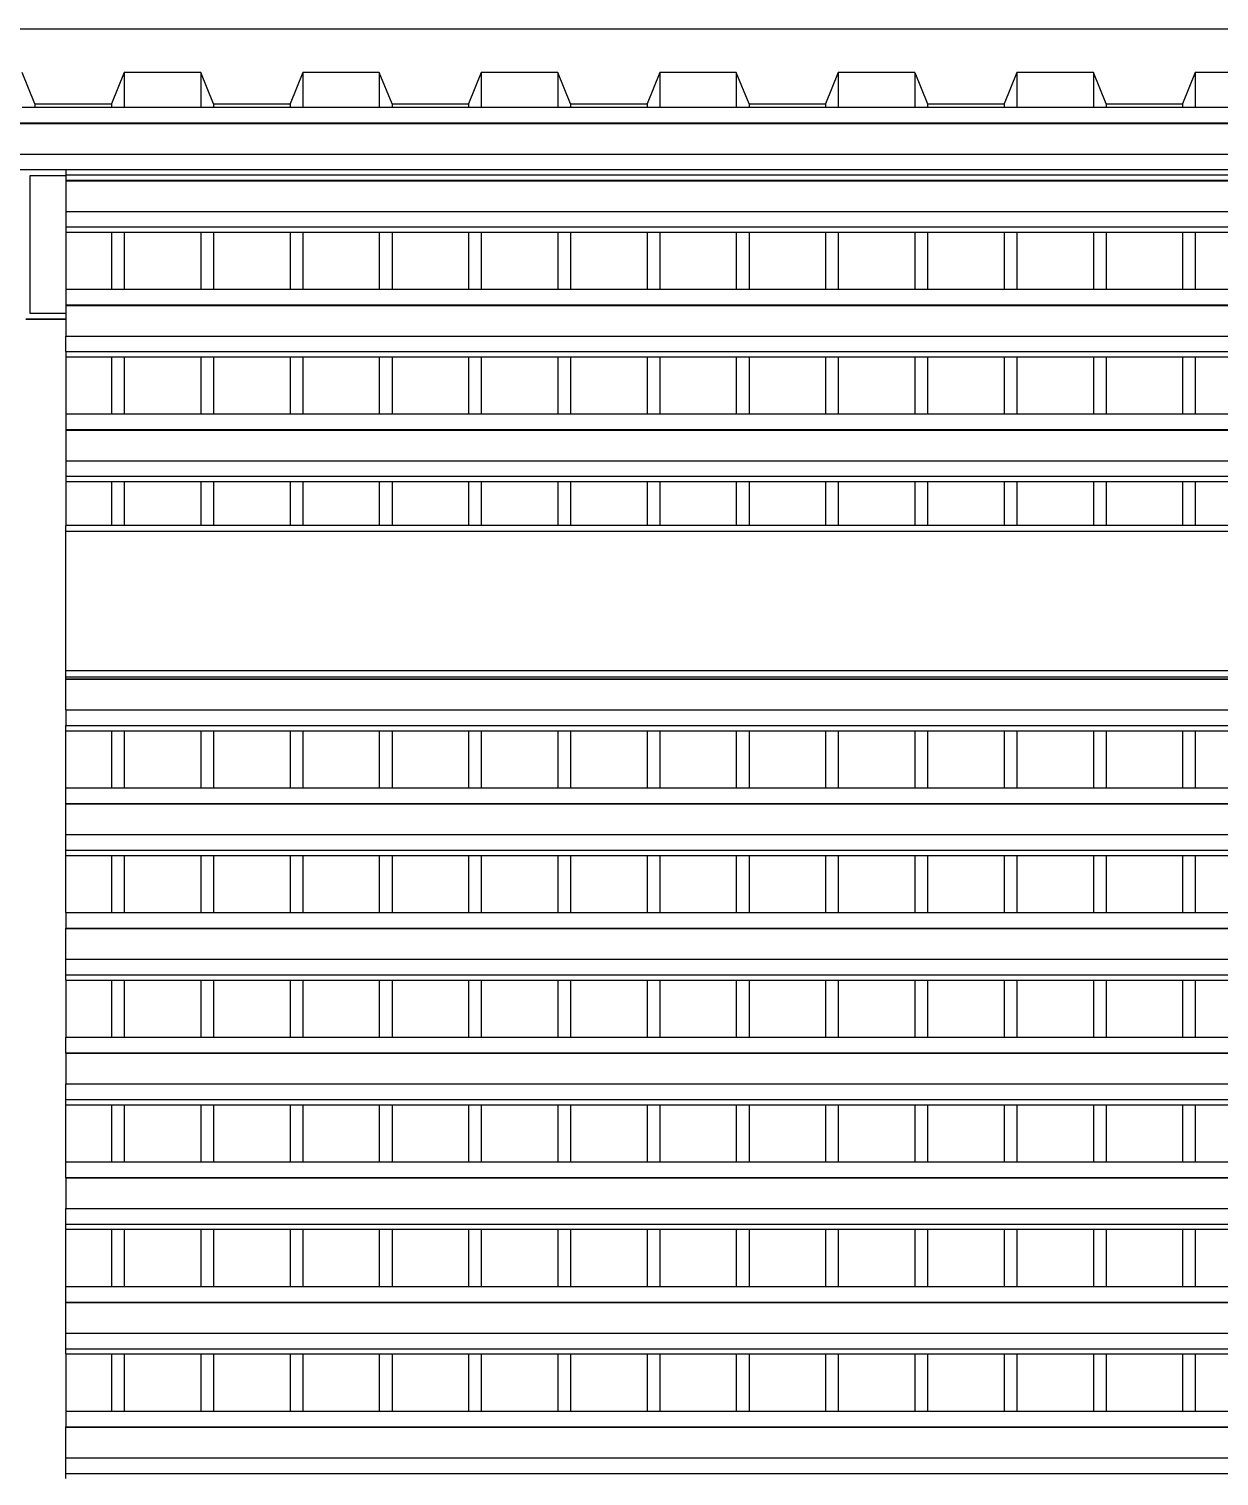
# Model space of a CAD drawing. Extents: x -101 to 101, y -14 to 18.
# Drawn here: x -47.651 to -45.768, y 10.178 to 12.469 of the extents above; entities that cross this region are included whole.
import ezdxf

# ---------------------------------------------------------------- set-up
doc = ezdxf.new("R2010")
doc.units = 0
doc.layers.get('0').update_dxf_attribs({"linetype": 'CONTINUOUS'})

msp = doc.modelspace()

# ---------------------------------------------------------------- linework, layer by layer
for p, q in [((-48.7708, 12.4686), (-45.6643, 12.4686)), ((-47.6412, 12.3502), (-47.6613, 12.3995)), ((-47.5, 12.3995), (-47.5201, 12.3502)), ((-47.5, 12.3995), (-47.5, 12.3446)), ((-47.3789, 12.3995), (-47.5, 12.3995)), ((-47.3789, 12.3995), (-47.3789, 12.3446)), ((-47.3587, 12.3502), (-47.3789, 12.3995)), ((-47.2175, 12.3995), (-47.2377, 12.3502)), ((-47.2175, 12.3995), (-47.2175, 12.3446)), ((-47.0965, 12.3995), (-47.2175, 12.3995)), ((-47.0965, 12.3995), (-47.0965, 12.3446)), ((-47.0763, 12.3502), (-47.0965, 12.3995)), ((-46.9351, 12.3995), (-46.9553, 12.3502)), ((-46.9351, 12.3995), (-46.9351, 12.3446)), ((-46.8141, 12.3995), (-46.9351, 12.3995)), ((-46.8141, 12.3995), (-46.8141, 12.3446)), ((-46.7939, 12.3502), (-46.8141, 12.3995)), ((-46.6527, 12.3995), (-46.6729, 12.3502)), ((-46.6527, 12.3995), (-46.6527, 12.3446)), ((-46.5317, 12.3995), (-46.6527, 12.3995)), ((-46.5317, 12.3995), (-46.5317, 12.3446)), ((-46.5115, 12.3502), (-46.5317, 12.3995)), ((-46.3703, 12.3995), (-46.3905, 12.3502)), ((-46.3703, 12.3995), (-46.3703, 12.3446)), ((-46.2493, 12.3995), (-46.3703, 12.3995)), ((-46.2493, 12.3995), (-46.2493, 12.3446)), ((-46.2493, 12.3995), (-46.2291, 12.3502)), ((-46.0879, 12.3995), (-46.1081, 12.3502)), ((-45.9668, 12.3995), (-46.0879, 12.3995)), ((-46.0879, 12.3995), (-46.0879, 12.3446)), ((-45.9467, 12.3502), (-45.9668, 12.3995)), ((-45.9668, 12.3995), (-45.9668, 12.3446)), ((-45.8055, 12.3995), (-45.8256, 12.3502)), ((-45.6844, 12.3995), (-45.8055, 12.3995)), ((-45.8055, 12.3995), (-45.8055, 12.3446)), ((-47.6613, 12.3446), (-47.6412, 12.3446)), ((-47.6412, 12.3502), (-47.6412, 12.3446)), ((-47.6412, 12.3502), (-47.5201, 12.3502)), ((-47.6412, 12.3446), (-47.5201, 12.3446)), ((-47.5201, 12.3502), (-47.5201, 12.3446)), ((-47.5201, 12.3446), (-47.5, 12.3446)), ((-47.5, 12.3446), (-47.3789, 12.3446)), ((-47.3789, 12.3446), (-47.3587, 12.3446)), ((-47.3587, 12.3502), (-47.3587, 12.3446)), ((-47.3587, 12.3502), (-47.2377, 12.3502)), ((-47.3587, 12.3446), (-47.2377, 12.3446)), ((-47.2377, 12.3502), (-47.2377, 12.3446)), ((-47.2377, 12.3446), (-47.2175, 12.3446)), ((-47.2175, 12.3446), (-47.0965, 12.3446)), ((-47.0965, 12.3446), (-47.0763, 12.3446)), ((-47.0763, 12.3502), (-47.0763, 12.3446)), ((-47.0763, 12.3502), (-46.9553, 12.3502)), ((-47.0763, 12.3446), (-46.9553, 12.3446)), ((-46.9553, 12.3502), (-46.9553, 12.3446)), ((-46.9553, 12.3446), (-46.9351, 12.3446)), ((-46.9351, 12.3446), (-46.8141, 12.3446)), ((-46.8141, 12.3446), (-46.7939, 12.3446)), ((-46.7939, 12.3502), (-46.7939, 12.3446)), ((-46.7939, 12.3502), (-46.6729, 12.3502)), ((-46.7939, 12.3446), (-46.6729, 12.3446)), ((-46.6729, 12.3502), (-46.6729, 12.3446)), ((-46.6729, 12.3446), (-46.6527, 12.3446)), ((-46.6527, 12.3446), (-46.5317, 12.3446)), ((-46.5317, 12.3446), (-46.5115, 12.3446)), ((-46.5115, 12.3502), (-46.5115, 12.3446)), ((-46.5115, 12.3502), (-46.3905, 12.3502)), ((-46.5115, 12.3446), (-46.3905, 12.3446)), ((-46.3905, 12.3502), (-46.3905, 12.3446)), ((-46.3905, 12.3446), (-46.3703, 12.3446)), ((-46.3703, 12.3446), (-46.2493, 12.3446)), ((-46.2493, 12.3446), (-46.2291, 12.3446)), ((-46.2291, 12.3502), (-46.2291, 12.3446)), ((-46.2291, 12.3502), (-46.1081, 12.3502)), ((-46.2291, 12.3446), (-46.1081, 12.3446)), ((-46.1081, 12.3502), (-46.1081, 12.3446)), ((-46.1081, 12.3446), (-46.0879, 12.3446)), ((-46.0879, 12.3446), (-45.9668, 12.3446)), ((-45.9668, 12.3446), (-45.9467, 12.3446)), ((-45.9467, 12.3502), (-45.8256, 12.3502)), ((-45.9467, 12.3502), (-45.9467, 12.3446)), ((-45.9467, 12.3446), (-45.8256, 12.3446)), ((-45.8256, 12.3502), (-45.8256, 12.3446)), ((-45.8256, 12.3446), (-45.8055, 12.3446)), ((-45.8055, 12.3446), (-45.6844, 12.3446)), ((-51.3423, 12.3199), (-33.3446, 12.3199)), ((-51.3423, 12.3191), (-33.3446, 12.3191)), ((-51.3423, 12.2706), (-33.3446, 12.2706)), ((-47.7123, 12.2459), (-47.5923, 12.2459)), ((-47.5923, 12.2363), (-47.6492, 12.2363)), ((-47.6492, 12.2363), (-47.6492, 12.0189)), ((-47.5923, 12.2459), (-43.9623, 12.2459)), ((-47.5923, 12.2459), (-47.5923, 12.2377)), ((-47.5923, 12.2377), (-43.9623, 12.2377)), ((-47.5923, 12.2377), (-47.5923, 12.2363)), ((-47.5923, 12.2363), (-47.5923, 12.2292)), ((-47.5923, 12.2292), (-43.9623, 12.2292)), ((-47.5923, 12.2292), (-47.5923, 12.2284)), ((-47.5923, 12.2284), (-43.9623, 12.2284)), ((-47.5923, 12.2284), (-47.5923, 12.1799)), ((-47.5923, 12.1799), (-43.9623, 12.1799)), ((-47.5923, 12.1799), (-47.5923, 12.1552)), ((-47.5923, 12.1552), (-43.9623, 12.1552)), ((-47.5923, 12.1552), (-47.5923, 12.147)), ((-47.5923, 12.147), (-47.5201, 12.147)), ((-47.5923, 12.147), (-47.5923, 12.0566)), ((-47.5201, 12.147), (-47.5201, 12.0566)), ((-47.5201, 12.147), (-47.5, 12.147)), ((-47.5, 12.147), (-47.5, 12.0566)), ((-47.5, 12.147), (-47.3789, 12.147)), ((-47.3789, 12.147), (-47.3789, 12.0566)), ((-47.3789, 12.147), (-47.3587, 12.147)), ((-47.3587, 12.147), (-47.3587, 12.0566)), ((-47.3587, 12.147), (-47.2377, 12.147)), ((-47.2377, 12.147), (-47.2377, 12.0566)), ((-47.2377, 12.147), (-47.2175, 12.147)), ((-47.2175, 12.147), (-47.2175, 12.0566)), ((-47.2175, 12.147), (-47.0965, 12.147)), ((-47.0965, 12.147), (-47.0965, 12.0566)), ((-47.0965, 12.147), (-47.0763, 12.147)), ((-47.0763, 12.147), (-47.0763, 12.0566)), ((-47.0763, 12.147), (-46.9553, 12.147)), ((-46.9553, 12.147), (-46.9553, 12.0566)), ((-46.9553, 12.147), (-46.9351, 12.147)), ((-46.9351, 12.147), (-46.9351, 12.0566)), ((-46.9351, 12.147), (-46.8141, 12.147)), ((-46.8141, 12.147), (-46.8141, 12.0566)), ((-46.8141, 12.147), (-46.7939, 12.147)), ((-46.7939, 12.147), (-46.7939, 12.0566)), ((-46.7939, 12.147), (-46.6729, 12.147)), ((-46.6729, 12.147), (-46.6729, 12.0566)), ((-46.6729, 12.147), (-46.6527, 12.147)), ((-46.6527, 12.147), (-46.6527, 12.0566)), ((-46.6527, 12.147), (-46.5317, 12.147)), ((-46.5317, 12.147), (-46.5317, 12.0566)), ((-46.5317, 12.147), (-46.5115, 12.147)), ((-46.5115, 12.147), (-46.5115, 12.0566)), ((-46.5115, 12.147), (-46.3905, 12.147)), ((-46.3905, 12.147), (-46.3905, 12.0566)), ((-46.3905, 12.147), (-46.3703, 12.147)), ((-46.3703, 12.147), (-46.3703, 12.0566)), ((-46.3703, 12.147), (-46.2493, 12.147)), ((-46.2493, 12.147), (-46.2493, 12.0566)), ((-46.2493, 12.147), (-46.2291, 12.147)), ((-46.2291, 12.147), (-46.2291, 12.0566)), ((-46.2291, 12.147), (-46.1081, 12.147)), ((-46.1081, 12.147), (-46.1081, 12.0566)), ((-46.1081, 12.147), (-46.0879, 12.147)), ((-46.0879, 12.147), (-46.0879, 12.0566)), ((-46.0879, 12.147), (-45.9668, 12.147)), ((-45.9668, 12.147), (-45.9668, 12.0566)), ((-45.9668, 12.147), (-45.9467, 12.147)), ((-45.9467, 12.147), (-45.9467, 12.0566)), ((-45.9467, 12.147), (-45.8256, 12.147)), ((-45.8256, 12.147), (-45.8256, 12.0566)), ((-45.8256, 12.147), (-45.8055, 12.147)), ((-45.8055, 12.147), (-45.8055, 12.0566)), ((-45.8055, 12.147), (-45.6844, 12.147)), ((-47.5923, 12.0566), (-47.5201, 12.0566)), ((-47.5923, 12.0566), (-47.5923, 12.0319)), ((-47.5201, 12.0566), (-47.5, 12.0566)), ((-47.5, 12.0566), (-47.3789, 12.0566)), ((-47.3789, 12.0566), (-47.3587, 12.0566)), ((-47.3587, 12.0566), (-47.2377, 12.0566)), ((-47.2377, 12.0566), (-47.2175, 12.0566)), ((-47.2175, 12.0566), (-47.0965, 12.0566)), ((-47.0965, 12.0566), (-47.0763, 12.0566)), ((-47.0763, 12.0566), (-46.9553, 12.0566)), ((-46.9553, 12.0566), (-46.9351, 12.0566)), ((-46.9351, 12.0566), (-46.8141, 12.0566)), ((-46.8141, 12.0566), (-46.7939, 12.0566)), ((-46.7939, 12.0566), (-46.6729, 12.0566)), ((-46.6729, 12.0566), (-46.6527, 12.0566)), ((-46.6527, 12.0566), (-46.5317, 12.0566)), ((-46.5317, 12.0566), (-46.5115, 12.0566)), ((-46.5115, 12.0566), (-46.3905, 12.0566)), ((-46.3905, 12.0566), (-46.3703, 12.0566)), ((-46.3703, 12.0566), (-46.2493, 12.0566)), ((-46.2493, 12.0566), (-46.2291, 12.0566)), ((-46.2291, 12.0566), (-46.1081, 12.0566)), ((-46.1081, 12.0566), (-46.0879, 12.0566)), ((-46.0879, 12.0566), (-45.9668, 12.0566)), ((-45.9668, 12.0566), (-45.9467, 12.0566)), ((-45.9467, 12.0566), (-45.8256, 12.0566)), ((-45.8256, 12.0566), (-45.8055, 12.0566)), ((-45.8055, 12.0566), (-45.6844, 12.0566)), ((-47.5923, 12.0319), (-43.9623, 12.0319)), ((-47.5923, 12.0319), (-47.5923, 12.0311)), ((-47.5923, 12.0311), (-43.9623, 12.0311)), ((-47.5923, 12.0311), (-47.5923, 12.0189)), ((-47.6492, 12.0092), (-47.6554, 12.0092)), ((-47.6492, 12.0089), (-47.6554, 12.0089)), ((-47.6492, 12.0189), (-47.5923, 12.0189)), ((-47.6492, 12.0092), (-47.6492, 12.0089)), ((-47.5923, 12.0092), (-47.6492, 12.0092)), ((-47.5923, 12.0089), (-47.6492, 12.0089)), ((-47.5923, 12.0189), (-47.5923, 12.0092)), ((-47.5923, 12.0092), (-47.5923, 12.0089)), ((-47.5923, 12.0089), (-47.5923, 12.009)), ((-47.5923, 12.0089), (-47.5923, 11.9826)), ((-47.5923, 11.9826), (-43.9623, 11.9826)), ((-47.5923, 11.9579), (-47.5923, 11.9826)), ((-47.5923, 11.9579), (-43.9623, 11.9579)), ((-47.5923, 11.9579), (-47.5923, 11.9497)), ((-47.5923, 11.9497), (-47.5201, 11.9497)), ((-47.5923, 11.9497), (-47.5923, 11.8593)), ((-47.5201, 11.9497), (-47.5201, 11.8593)), ((-47.5201, 11.9497), (-47.5, 11.9497)), ((-47.5, 11.9497), (-47.5, 11.8593)), ((-47.5, 11.9497), (-47.3789, 11.9497)), ((-47.3789, 11.9497), (-47.3789, 11.8593)), ((-47.3789, 11.9497), (-47.3587, 11.9497)), ((-47.3587, 11.9497), (-47.3587, 11.8593)), ((-47.3587, 11.9497), (-47.2377, 11.9497)), ((-47.2377, 11.9497), (-47.2377, 11.8593)), ((-47.2377, 11.9497), (-47.2175, 11.9497)), ((-47.2175, 11.9497), (-47.2175, 11.8593)), ((-47.2175, 11.9497), (-47.0965, 11.9497)), ((-47.0965, 11.9497), (-47.0965, 11.8593)), ((-47.0965, 11.9497), (-47.0763, 11.9497)), ((-47.0763, 11.9497), (-47.0763, 11.8593)), ((-47.0763, 11.9497), (-46.9553, 11.9497)), ((-46.9553, 11.9497), (-46.9553, 11.8593)), ((-46.9553, 11.9497), (-46.9351, 11.9497)), ((-46.9351, 11.9497), (-46.9351, 11.8593)), ((-46.9351, 11.9497), (-46.8141, 11.9497)), ((-46.8141, 11.9497), (-46.8141, 11.8593)), ((-46.8141, 11.9497), (-46.7939, 11.9497)), ((-46.7939, 11.9497), (-46.7939, 11.8593)), ((-46.7939, 11.9497), (-46.6729, 11.9497)), ((-46.6729, 11.9497), (-46.6729, 11.8593)), ((-46.6729, 11.9497), (-46.6527, 11.9497)), ((-46.6527, 11.9497), (-46.6527, 11.8593)), ((-46.6527, 11.9497), (-46.5317, 11.9497)), ((-46.5317, 11.9497), (-46.5317, 11.8593)), ((-46.5317, 11.9497), (-46.5115, 11.9497)), ((-46.5115, 11.9497), (-46.5115, 11.8593)), ((-46.5115, 11.9497), (-46.3905, 11.9497)), ((-46.3905, 11.9497), (-46.3905, 11.8593)), ((-46.3905, 11.9497), (-46.3703, 11.9497)), ((-46.3703, 11.9497), (-46.3703, 11.8593)), ((-46.3703, 11.9497), (-46.2493, 11.9497)), ((-46.2493, 11.9497), (-46.2493, 11.8593)), ((-46.2493, 11.9497), (-46.2291, 11.9497)), ((-46.2291, 11.9497), (-46.2291, 11.8593)), ((-46.2291, 11.9497), (-46.1081, 11.9497)), ((-46.1081, 11.9497), (-46.1081, 11.8593)), ((-46.1081, 11.9497), (-46.0879, 11.9497)), ((-46.0879, 11.9497), (-46.0879, 11.8593)), ((-46.0879, 11.9497), (-45.9668, 11.9497)), ((-45.9668, 11.9497), (-45.9668, 11.8593)), ((-45.9668, 11.9497), (-45.9467, 11.9497)), ((-45.9467, 11.9497), (-45.9467, 11.8593)), ((-45.9467, 11.9497), (-45.8256, 11.9497)), ((-45.8256, 11.9497), (-45.8256, 11.8593)), ((-45.8256, 11.9497), (-45.8055, 11.9497)), ((-45.8055, 11.9497), (-45.8055, 11.8593)), ((-45.8055, 11.9497), (-45.6844, 11.9497)), ((-47.5923, 11.8593), (-47.5201, 11.8593)), ((-47.5923, 11.8593), (-47.5923, 11.8346)), ((-47.5201, 11.8593), (-47.5, 11.8593)), ((-47.5, 11.8593), (-47.3789, 11.8593)), ((-47.3789, 11.8593), (-47.3587, 11.8593)), ((-47.3587, 11.8593), (-47.2377, 11.8593)), ((-47.2377, 11.8593), (-47.2175, 11.8593)), ((-47.2175, 11.8593), (-47.0965, 11.8593)), ((-47.0965, 11.8593), (-47.0763, 11.8593)), ((-47.0763, 11.8593), (-46.9553, 11.8593)), ((-46.9553, 11.8593), (-46.9351, 11.8593)), ((-46.9351, 11.8593), (-46.8141, 11.8593)), ((-46.8141, 11.8593), (-46.7939, 11.8593)), ((-46.7939, 11.8593), (-46.6729, 11.8593)), ((-46.6729, 11.8593), (-46.6527, 11.8593)), ((-46.6527, 11.8593), (-46.5317, 11.8593)), ((-46.5317, 11.8593), (-46.5115, 11.8593)), ((-46.5115, 11.8593), (-46.3905, 11.8593)), ((-46.3905, 11.8593), (-46.3703, 11.8593)), ((-46.3703, 11.8593), (-46.2493, 11.8593)), ((-46.2493, 11.8593), (-46.2291, 11.8593)), ((-46.2291, 11.8593), (-46.1081, 11.8593)), ((-46.1081, 11.8593), (-46.0879, 11.8593)), ((-46.0879, 11.8593), (-45.9668, 11.8593)), ((-45.9668, 11.8593), (-45.9467, 11.8593)), ((-45.9467, 11.8593), (-45.8256, 11.8593)), ((-45.8256, 11.8593), (-45.8055, 11.8593)), ((-45.8055, 11.8593), (-45.6844, 11.8593)), ((-47.5923, 11.8346), (-43.9623, 11.8346)), ((-47.5923, 11.8346), (-47.5923, 11.8338)), ((-47.5923, 11.8338), (-43.9623, 11.8338)), ((-47.5923, 11.8338), (-47.5923, 11.7853)), ((-47.5923, 11.7853), (-43.9623, 11.7853)), ((-47.5923, 11.7853), (-47.5923, 11.7607)), ((-47.5923, 11.7607), (-43.9623, 11.7607)), ((-47.5923, 11.7607), (-47.5923, 11.7524)), ((-47.5923, 11.7524), (-47.5201, 11.7524)), ((-47.5923, 11.7524), (-47.5923, 11.6828)), ((-47.5201, 11.7524), (-47.5201, 11.6828)), ((-47.5201, 11.7524), (-47.5, 11.7524)), ((-47.5, 11.7524), (-47.5, 11.6828)), ((-47.5, 11.7524), (-47.3789, 11.7524)), ((-47.3789, 11.7524), (-47.3789, 11.6828)), ((-47.3789, 11.7524), (-47.3587, 11.7524)), ((-47.3587, 11.7524), (-47.3587, 11.6828)), ((-47.3587, 11.7524), (-47.2377, 11.7524)), ((-47.2377, 11.7524), (-47.2377, 11.6828)), ((-47.2377, 11.7524), (-47.2175, 11.7524)), ((-47.2175, 11.7524), (-47.2175, 11.6828)), ((-47.2175, 11.7524), (-47.0965, 11.7524)), ((-47.0965, 11.7524), (-47.0965, 11.6828)), ((-47.0965, 11.7524), (-47.0763, 11.7524)), ((-47.0763, 11.7524), (-47.0763, 11.6828)), ((-47.0763, 11.7524), (-46.9553, 11.7524)), ((-46.9553, 11.7524), (-46.9553, 11.6828)), ((-46.9553, 11.7524), (-46.9351, 11.7524)), ((-46.9351, 11.7524), (-46.9351, 11.6828)), ((-46.9351, 11.7524), (-46.8141, 11.7524)), ((-46.8141, 11.7524), (-46.8141, 11.6828)), ((-46.8141, 11.7524), (-46.7939, 11.7524)), ((-46.7939, 11.7524), (-46.7939, 11.6828)), ((-46.7939, 11.7524), (-46.6729, 11.7524)), ((-46.6729, 11.7524), (-46.6729, 11.6828)), ((-46.6729, 11.7524), (-46.6527, 11.7524)), ((-46.6527, 11.7524), (-46.6527, 11.6828)), ((-46.6527, 11.7524), (-46.5317, 11.7524)), ((-46.5317, 11.7524), (-46.5317, 11.6828)), ((-46.5317, 11.7524), (-46.5115, 11.7524)), ((-46.5115, 11.7524), (-46.5115, 11.6828)), ((-46.5115, 11.7524), (-46.3905, 11.7524)), ((-46.3905, 11.7524), (-46.3905, 11.6828)), ((-46.3905, 11.7524), (-46.3703, 11.7524)), ((-46.3703, 11.7524), (-46.3703, 11.6828)), ((-46.3703, 11.7524), (-46.2493, 11.7524)), ((-46.2493, 11.7524), (-46.2493, 11.6828)), ((-46.2493, 11.7524), (-46.2291, 11.7524)), ((-46.2291, 11.7524), (-46.2291, 11.6828)), ((-46.2291, 11.7524), (-46.1081, 11.7524)), ((-46.1081, 11.7524), (-46.1081, 11.6828)), ((-46.1081, 11.7524), (-46.0879, 11.7524)), ((-46.0879, 11.7524), (-46.0879, 11.6828)), ((-46.0879, 11.7524), (-45.9668, 11.7524)), ((-45.9668, 11.7524), (-45.9668, 11.6828)), ((-45.9668, 11.7524), (-45.9467, 11.7524)), ((-45.9467, 11.7524), (-45.9467, 11.6828)), ((-45.9467, 11.7524), (-45.8256, 11.7524)), ((-45.8256, 11.7524), (-45.8256, 11.6828)), ((-45.8256, 11.7524), (-45.8055, 11.7524)), ((-45.8055, 11.7524), (-45.8055, 11.6828)), ((-45.8055, 11.7524), (-45.6844, 11.7524)), ((-47.5201, 11.6828), (-47.5923, 11.6828)), ((-47.5923, 11.673), (-47.5923, 11.6828)), ((-47.5, 11.6828), (-47.5201, 11.6828)), ((-47.3789, 11.6828), (-47.5, 11.6828)), ((-47.3587, 11.6828), (-47.3789, 11.6828)), ((-47.2377, 11.6828), (-47.3587, 11.6828)), ((-47.2175, 11.6828), (-47.2377, 11.6828)), ((-47.0965, 11.6828), (-47.2175, 11.6828)), ((-47.0763, 11.6828), (-47.0965, 11.6828)), ((-46.9553, 11.6828), (-47.0763, 11.6828)), ((-46.9351, 11.6828), (-46.9553, 11.6828)), ((-46.8141, 11.6828), (-46.9351, 11.6828)), ((-46.7939, 11.6828), (-46.8141, 11.6828)), ((-46.6729, 11.6828), (-46.7939, 11.6828)), ((-46.6527, 11.6828), (-46.6729, 11.6828)), ((-46.5317, 11.6828), (-46.6527, 11.6828)), ((-46.5115, 11.6828), (-46.5317, 11.6828)), ((-46.3905, 11.6828), (-46.5115, 11.6828)), ((-46.3703, 11.6828), (-46.3905, 11.6828)), ((-46.2493, 11.6828), (-46.3703, 11.6828)), ((-46.2291, 11.6828), (-46.2493, 11.6828)), ((-46.1081, 11.6828), (-46.2291, 11.6828)), ((-46.0879, 11.6828), (-46.1081, 11.6828)), ((-45.9668, 11.6828), (-46.0879, 11.6828)), ((-45.9467, 11.6828), (-45.9668, 11.6828)), ((-45.8256, 11.6828), (-45.9467, 11.6828)), ((-45.8055, 11.6828), (-45.8256, 11.6828)), ((-45.6844, 11.6828), (-45.8055, 11.6828)), ((-43.9623, 11.673), (-47.5923, 11.673)), ((-47.5923, 11.4526), (-47.5923, 11.673)), ((-43.9623, 11.4526), (-47.5923, 11.4526)), ((-47.5923, 11.4428), (-47.5923, 11.4526)), ((-43.9623, 11.4428), (-47.5923, 11.4428)), ((-47.5923, 11.4401), (-47.5923, 11.4428)), ((-47.5923, 11.4401), (-43.9623, 11.4401)), ((-47.5923, 11.4393), (-47.5923, 11.4401)), ((-47.5923, 11.4393), (-43.9623, 11.4393)), ((-47.5923, 11.3908), (-47.5923, 11.4393)), ((-47.5923, 11.3908), (-43.9623, 11.3908)), ((-47.5923, 11.3908), (-47.5923, 11.3661)), ((-47.5923, 11.3661), (-43.9623, 11.3661)), ((-47.5923, 11.3579), (-47.5923, 11.3661)), ((-47.5923, 11.3579), (-47.5201, 11.3579)), ((-47.5923, 11.2675), (-47.5923, 11.3579)), ((-47.5201, 11.3579), (-47.5201, 11.2675)), ((-47.5201, 11.3579), (-47.5, 11.3579)), ((-47.5, 11.3579), (-47.5, 11.2675)), ((-47.5, 11.3579), (-47.3789, 11.3579)), ((-47.3789, 11.3579), (-47.3789, 11.2675)), ((-47.3789, 11.3579), (-47.3587, 11.3579)), ((-47.3587, 11.3579), (-47.3587, 11.2675)), ((-47.3587, 11.3579), (-47.2377, 11.3579)), ((-47.2377, 11.3579), (-47.2377, 11.2675)), ((-47.2377, 11.3579), (-47.2175, 11.3579)), ((-47.2175, 11.3579), (-47.2175, 11.2675)), ((-47.2175, 11.3579), (-47.0965, 11.3579)), ((-47.0965, 11.3579), (-47.0965, 11.2675)), ((-47.0965, 11.3579), (-47.0763, 11.3579)), ((-47.0763, 11.3579), (-47.0763, 11.2675)), ((-47.0763, 11.3579), (-46.9553, 11.3579)), ((-46.9553, 11.3579), (-46.9553, 11.2675)), ((-46.9553, 11.3579), (-46.9351, 11.3579)), ((-46.9351, 11.3579), (-46.9351, 11.2675)), ((-46.9351, 11.3579), (-46.8141, 11.3579)), ((-46.8141, 11.3579), (-46.8141, 11.2675)), ((-46.8141, 11.3579), (-46.7939, 11.3579)), ((-46.7939, 11.3579), (-46.7939, 11.2675)), ((-46.7939, 11.3579), (-46.6729, 11.3579)), ((-46.6729, 11.3579), (-46.6729, 11.2675)), ((-46.6729, 11.3579), (-46.6527, 11.3579)), ((-46.6527, 11.3579), (-46.6527, 11.2675)), ((-46.6527, 11.3579), (-46.5317, 11.3579)), ((-46.5317, 11.3579), (-46.5317, 11.2675)), ((-46.5317, 11.3579), (-46.5115, 11.3579)), ((-46.5115, 11.3579), (-46.5115, 11.2675)), ((-46.5115, 11.3579), (-46.3905, 11.3579)), ((-46.3905, 11.3579), (-46.3905, 11.2675)), ((-46.3905, 11.3579), (-46.3703, 11.3579)), ((-46.3703, 11.3579), (-46.3703, 11.2675)), ((-46.3703, 11.3579), (-46.2493, 11.3579)), ((-46.2493, 11.3579), (-46.2493, 11.2675)), ((-46.2493, 11.3579), (-46.2291, 11.3579)), ((-46.2291, 11.3579), (-46.2291, 11.2675)), ((-46.2291, 11.3579), (-46.1081, 11.3579)), ((-46.1081, 11.3579), (-46.1081, 11.2675)), ((-46.1081, 11.3579), (-46.0879, 11.3579)), ((-46.0879, 11.3579), (-46.0879, 11.2675)), ((-46.0879, 11.3579), (-45.9668, 11.3579)), ((-45.9668, 11.3579), (-45.9668, 11.2675)), ((-45.9668, 11.3579), (-45.9467, 11.3579)), ((-45.9467, 11.3579), (-45.9467, 11.2675)), ((-45.9467, 11.3579), (-45.8256, 11.3579)), ((-45.8256, 11.3579), (-45.8256, 11.2675)), ((-45.8256, 11.3579), (-45.8055, 11.3579)), ((-45.8055, 11.3579), (-45.8055, 11.2675)), ((-45.8055, 11.3579), (-45.6844, 11.3579)), ((-47.5923, 11.2675), (-47.5201, 11.2675)), ((-47.5923, 11.2428), (-47.5923, 11.2675)), ((-47.5201, 11.2675), (-47.5, 11.2675)), ((-47.5, 11.2675), (-47.3789, 11.2675)), ((-47.3789, 11.2675), (-47.3587, 11.2675)), ((-47.3587, 11.2675), (-47.2377, 11.2675)), ((-47.2377, 11.2675), (-47.2175, 11.2675)), ((-47.2175, 11.2675), (-47.0965, 11.2675)), ((-47.0965, 11.2675), (-47.0763, 11.2675)), ((-47.0763, 11.2675), (-46.9553, 11.2675)), ((-46.9553, 11.2675), (-46.9351, 11.2675)), ((-46.9351, 11.2675), (-46.8141, 11.2675)), ((-46.8141, 11.2675), (-46.7939, 11.2675)), ((-46.7939, 11.2675), (-46.6729, 11.2675)), ((-46.6729, 11.2675), (-46.6527, 11.2675)), ((-46.6527, 11.2675), (-46.5317, 11.2675)), ((-46.5317, 11.2675), (-46.5115, 11.2675)), ((-46.5115, 11.2675), (-46.3905, 11.2675)), ((-46.3905, 11.2675), (-46.3703, 11.2675)), ((-46.3703, 11.2675), (-46.2493, 11.2675)), ((-46.2493, 11.2675), (-46.2291, 11.2675)), ((-46.2291, 11.2675), (-46.1081, 11.2675)), ((-46.1081, 11.2675), (-46.0879, 11.2675)), ((-46.0879, 11.2675), (-45.9668, 11.2675)), ((-45.9668, 11.2675), (-45.9467, 11.2675)), ((-45.9467, 11.2675), (-45.8256, 11.2675)), ((-45.8256, 11.2675), (-45.8055, 11.2675)), ((-45.8055, 11.2675), (-45.6844, 11.2675)), ((-47.5923, 11.2428), (-43.9623, 11.2428)), ((-47.5923, 11.242), (-47.5923, 11.2428)), ((-47.5923, 11.242), (-43.9623, 11.242)), ((-47.5923, 11.1935), (-47.5923, 11.242)), ((-47.5923, 11.1935), (-43.9623, 11.1935)), ((-47.5923, 11.1688), (-47.5923, 11.1935)), ((-47.5923, 11.1688), (-43.9623, 11.1688)), ((-47.5923, 11.1606), (-47.5923, 11.1688)), ((-47.5923, 11.1606), (-47.5201, 11.1606)), ((-47.5923, 11.0702), (-47.5923, 11.1606)), ((-47.5201, 11.1606), (-47.5201, 11.0702)), ((-47.5201, 11.1606), (-47.5, 11.1606)), ((-47.5, 11.1606), (-47.5, 11.0702)), ((-47.5, 11.1606), (-47.3789, 11.1606)), ((-47.3789, 11.1606), (-47.3789, 11.0702)), ((-47.3789, 11.1606), (-47.3587, 11.1606)), ((-47.3587, 11.1606), (-47.3587, 11.0702)), ((-47.3587, 11.1606), (-47.2377, 11.1606)), ((-47.2377, 11.1606), (-47.2377, 11.0702)), ((-47.2377, 11.1606), (-47.2175, 11.1606)), ((-47.2175, 11.1606), (-47.2175, 11.0702)), ((-47.2175, 11.1606), (-47.0965, 11.1606)), ((-47.0965, 11.1606), (-47.0965, 11.0702)), ((-47.0965, 11.1606), (-47.0763, 11.1606)), ((-47.0763, 11.1606), (-47.0763, 11.0702)), ((-47.0763, 11.1606), (-46.9553, 11.1606)), ((-46.9553, 11.1606), (-46.9553, 11.0702)), ((-46.9553, 11.1606), (-46.9351, 11.1606)), ((-46.9351, 11.1606), (-46.9351, 11.0702)), ((-46.9351, 11.1606), (-46.8141, 11.1606)), ((-46.8141, 11.1606), (-46.8141, 11.0702)), ((-46.8141, 11.1606), (-46.7939, 11.1606)), ((-46.7939, 11.1606), (-46.7939, 11.0702)), ((-46.7939, 11.1606), (-46.6729, 11.1606)), ((-46.6729, 11.1606), (-46.6729, 11.0702)), ((-46.6729, 11.1606), (-46.6527, 11.1606)), ((-46.6527, 11.1606), (-46.6527, 11.0702)), ((-46.6527, 11.1606), (-46.5317, 11.1606)), ((-46.5317, 11.1606), (-46.5317, 11.0702)), ((-46.5317, 11.1606), (-46.5115, 11.1606)), ((-46.5115, 11.1606), (-46.5115, 11.0702)), ((-46.5115, 11.1606), (-46.3905, 11.1606)), ((-46.3905, 11.1606), (-46.3905, 11.0702)), ((-46.3905, 11.1606), (-46.3703, 11.1606)), ((-46.3703, 11.1606), (-46.3703, 11.0702)), ((-46.3703, 11.1606), (-46.2493, 11.1606)), ((-46.2493, 11.1606), (-46.2493, 11.0702)), ((-46.2493, 11.1606), (-46.2291, 11.1606)), ((-46.2291, 11.1606), (-46.2291, 11.0702)), ((-46.2291, 11.1606), (-46.1081, 11.1606)), ((-46.1081, 11.1606), (-46.1081, 11.0702)), ((-46.1081, 11.1606), (-46.0879, 11.1606)), ((-46.0879, 11.1606), (-46.0879, 11.0702)), ((-46.0879, 11.1606), (-45.9668, 11.1606)), ((-45.9668, 11.1606), (-45.9668, 11.0702)), ((-45.9668, 11.1606), (-45.9467, 11.1606)), ((-45.9467, 11.1606), (-45.9467, 11.0702)), ((-45.9467, 11.1606), (-45.8256, 11.1606)), ((-45.8256, 11.1606), (-45.8256, 11.0702)), ((-45.8256, 11.1606), (-45.8055, 11.1606)), ((-45.8055, 11.1606), (-45.8055, 11.0702)), ((-45.8055, 11.1606), (-45.6844, 11.1606)), ((-47.5923, 11.0702), (-47.5201, 11.0702)), ((-47.5923, 11.0702), (-47.5923, 11.0455)), ((-47.5201, 11.0702), (-47.5, 11.0702)), ((-47.5, 11.0702), (-47.3789, 11.0702)), ((-47.3789, 11.0702), (-47.3587, 11.0702)), ((-47.3587, 11.0702), (-47.2377, 11.0702)), ((-47.2377, 11.0702), (-47.2175, 11.0702)), ((-47.2175, 11.0702), (-47.0965, 11.0702)), ((-47.0965, 11.0702), (-47.0763, 11.0702)), ((-47.0763, 11.0702), (-46.9553, 11.0702)), ((-46.9553, 11.0702), (-46.9351, 11.0702)), ((-46.9351, 11.0702), (-46.8141, 11.0702)), ((-46.8141, 11.0702), (-46.7939, 11.0702)), ((-46.7939, 11.0702), (-46.6729, 11.0702)), ((-46.6729, 11.0702), (-46.6527, 11.0702)), ((-46.6527, 11.0702), (-46.5317, 11.0702)), ((-46.5317, 11.0702), (-46.5115, 11.0702)), ((-46.5115, 11.0702), (-46.3905, 11.0702)), ((-46.3905, 11.0702), (-46.3703, 11.0702)), ((-46.3703, 11.0702), (-46.2493, 11.0702)), ((-46.2493, 11.0702), (-46.2291, 11.0702)), ((-46.2291, 11.0702), (-46.1081, 11.0702)), ((-46.1081, 11.0702), (-46.0879, 11.0702)), ((-46.0879, 11.0702), (-45.9668, 11.0702)), ((-45.9668, 11.0702), (-45.9467, 11.0702)), ((-45.9467, 11.0702), (-45.8256, 11.0702)), ((-45.8256, 11.0702), (-45.8055, 11.0702)), ((-45.8055, 11.0702), (-45.6844, 11.0702)), ((-47.5923, 11.0455), (-43.9623, 11.0455)), ((-47.5923, 11.0447), (-47.5923, 11.0455)), ((-47.5923, 11.0447), (-43.9623, 11.0447)), ((-47.5923, 10.9962), (-47.5923, 11.0447)), ((-47.5923, 10.9962), (-43.9623, 10.9962)), ((-47.5923, 10.9715), (-47.5923, 10.9962)), ((-47.5923, 10.9715), (-43.9623, 10.9715)), ((-47.5923, 10.9633), (-47.5923, 10.9715)), ((-47.5923, 10.9633), (-47.5201, 10.9633)), ((-47.5923, 10.9633), (-47.5923, 10.8729)), ((-47.5201, 10.9633), (-47.5201, 10.8729)), ((-47.5201, 10.9633), (-47.5, 10.9633)), ((-47.5, 10.9633), (-47.5, 10.8729)), ((-47.5, 10.9633), (-47.3789, 10.9633)), ((-47.3789, 10.9633), (-47.3789, 10.8729)), ((-47.3789, 10.9633), (-47.3587, 10.9633)), ((-47.3587, 10.9633), (-47.3587, 10.8729)), ((-47.3587, 10.9633), (-47.2377, 10.9633)), ((-47.2377, 10.9633), (-47.2377, 10.8729)), ((-47.2377, 10.9633), (-47.2175, 10.9633)), ((-47.2175, 10.9633), (-47.2175, 10.8729)), ((-47.2175, 10.9633), (-47.0965, 10.9633)), ((-47.0965, 10.9633), (-47.0965, 10.8729)), ((-47.0965, 10.9633), (-47.0763, 10.9633)), ((-47.0763, 10.9633), (-47.0763, 10.8729)), ((-47.0763, 10.9633), (-46.9553, 10.9633)), ((-46.9553, 10.9633), (-46.9553, 10.8729)), ((-46.9553, 10.9633), (-46.9351, 10.9633)), ((-46.9351, 10.9633), (-46.9351, 10.8729)), ((-46.9351, 10.9633), (-46.8141, 10.9633)), ((-46.8141, 10.9633), (-46.8141, 10.8729)), ((-46.8141, 10.9633), (-46.7939, 10.9633)), ((-46.7939, 10.9633), (-46.7939, 10.8729)), ((-46.7939, 10.9633), (-46.6729, 10.9633)), ((-46.6729, 10.9633), (-46.6729, 10.8729)), ((-46.6729, 10.9633), (-46.6527, 10.9633)), ((-46.6527, 10.9633), (-46.6527, 10.8729)), ((-46.6527, 10.9633), (-46.5317, 10.9633)), ((-46.5317, 10.9633), (-46.5317, 10.8729)), ((-46.5317, 10.9633), (-46.5115, 10.9633)), ((-46.5115, 10.9633), (-46.5115, 10.8729)), ((-46.5115, 10.9633), (-46.3905, 10.9633)), ((-46.3905, 10.9633), (-46.3905, 10.8729)), ((-46.3905, 10.9633), (-46.3703, 10.9633)), ((-46.3703, 10.9633), (-46.3703, 10.8729)), ((-46.3703, 10.9633), (-46.2493, 10.9633)), ((-46.2493, 10.9633), (-46.2493, 10.8729)), ((-46.2493, 10.9633), (-46.2291, 10.9633)), ((-46.2291, 10.9633), (-46.2291, 10.8729)), ((-46.2291, 10.9633), (-46.1081, 10.9633)), ((-46.1081, 10.9633), (-46.1081, 10.8729)), ((-46.1081, 10.9633), (-46.0879, 10.9633)), ((-46.0879, 10.9633), (-46.0879, 10.8729)), ((-46.0879, 10.9633), (-45.9668, 10.9633)), ((-45.9668, 10.9633), (-45.9668, 10.8729)), ((-45.9668, 10.9633), (-45.9467, 10.9633)), ((-45.9467, 10.9633), (-45.9467, 10.8729)), ((-45.9467, 10.9633), (-45.8256, 10.9633)), ((-45.8256, 10.9633), (-45.8256, 10.8729)), ((-45.8256, 10.9633), (-45.8055, 10.9633)), ((-45.8055, 10.9633), (-45.8055, 10.8729)), ((-45.8055, 10.9633), (-45.6844, 10.9633)), ((-47.5923, 10.8729), (-47.5201, 10.8729)), ((-47.5923, 10.8482), (-47.5923, 10.8729)), ((-47.5201, 10.8729), (-47.5, 10.8729)), ((-47.5, 10.8729), (-47.3789, 10.8729)), ((-47.3789, 10.8729), (-47.3587, 10.8729)), ((-47.3587, 10.8729), (-47.2377, 10.8729)), ((-47.2377, 10.8729), (-47.2175, 10.8729)), ((-47.2175, 10.8729), (-47.0965, 10.8729)), ((-47.0965, 10.8729), (-47.0763, 10.8729)), ((-47.0763, 10.8729), (-46.9553, 10.8729)), ((-46.9553, 10.8729), (-46.9351, 10.8729)), ((-46.9351, 10.8729), (-46.8141, 10.8729)), ((-46.8141, 10.8729), (-46.7939, 10.8729)), ((-46.7939, 10.8729), (-46.6729, 10.8729)), ((-46.6729, 10.8729), (-46.6527, 10.8729)), ((-46.6527, 10.8729), (-46.5317, 10.8729)), ((-46.5317, 10.8729), (-46.5115, 10.8729)), ((-46.5115, 10.8729), (-46.3905, 10.8729)), ((-46.3905, 10.8729), (-46.3703, 10.8729)), ((-46.3703, 10.8729), (-46.2493, 10.8729)), ((-46.2493, 10.8729), (-46.2291, 10.8729)), ((-46.2291, 10.8729), (-46.1081, 10.8729)), ((-46.1081, 10.8729), (-46.0879, 10.8729)), ((-46.0879, 10.8729), (-45.9668, 10.8729)), ((-45.9668, 10.8729), (-45.9467, 10.8729)), ((-45.9467, 10.8729), (-45.8256, 10.8729)), ((-45.8256, 10.8729), (-45.8055, 10.8729)), ((-45.8055, 10.8729), (-45.6844, 10.8729)), ((-47.5923, 10.8482), (-43.9623, 10.8482)), ((-47.5923, 10.8474), (-47.5923, 10.8482)), ((-47.5923, 10.8474), (-43.9623, 10.8474)), ((-47.5923, 10.8474), (-47.5923, 10.7989)), ((-47.5923, 10.7989), (-43.9623, 10.7989)), ((-47.5923, 10.7743), (-47.5923, 10.7989)), ((-47.5923, 10.7743), (-43.9623, 10.7743)), ((-47.5923, 10.766), (-47.5923, 10.7743)), ((-47.5923, 10.766), (-47.5201, 10.766)), ((-47.5923, 10.6756), (-47.5923, 10.766)), ((-47.5201, 10.766), (-47.5201, 10.6756)), ((-47.5201, 10.766), (-47.5, 10.766)), ((-47.5, 10.766), (-47.5, 10.6756)), ((-47.5, 10.766), (-47.3789, 10.766)), ((-47.3789, 10.766), (-47.3789, 10.6756)), ((-47.3789, 10.766), (-47.3587, 10.766)), ((-47.3587, 10.766), (-47.3587, 10.6756)), ((-47.3587, 10.766), (-47.2377, 10.766)), ((-47.2377, 10.766), (-47.2377, 10.6756)), ((-47.2377, 10.766), (-47.2175, 10.766)), ((-47.2175, 10.766), (-47.2175, 10.6756)), ((-47.2175, 10.766), (-47.0965, 10.766)), ((-47.0965, 10.766), (-47.0965, 10.6756)), ((-47.0965, 10.766), (-47.0763, 10.766)), ((-47.0763, 10.766), (-47.0763, 10.6756)), ((-47.0763, 10.766), (-46.9553, 10.766)), ((-46.9553, 10.766), (-46.9553, 10.6756)), ((-46.9553, 10.766), (-46.9351, 10.766)), ((-46.9351, 10.766), (-46.9351, 10.6756)), ((-46.9351, 10.766), (-46.8141, 10.766)), ((-46.8141, 10.766), (-46.8141, 10.6756)), ((-46.8141, 10.766), (-46.7939, 10.766)), ((-46.7939, 10.766), (-46.7939, 10.6756)), ((-46.7939, 10.766), (-46.6729, 10.766)), ((-46.6729, 10.766), (-46.6729, 10.6756)), ((-46.6729, 10.766), (-46.6527, 10.766)), ((-46.6527, 10.766), (-46.6527, 10.6756)), ((-46.6527, 10.766), (-46.5317, 10.766)), ((-46.5317, 10.766), (-46.5317, 10.6756)), ((-46.5317, 10.766), (-46.5115, 10.766)), ((-46.5115, 10.766), (-46.5115, 10.6756)), ((-46.5115, 10.766), (-46.3905, 10.766)), ((-46.3905, 10.766), (-46.3905, 10.6756)), ((-46.3905, 10.766), (-46.3703, 10.766)), ((-46.3703, 10.766), (-46.3703, 10.6756)), ((-46.3703, 10.766), (-46.2493, 10.766)), ((-46.2493, 10.766), (-46.2493, 10.6756)), ((-46.2493, 10.766), (-46.2291, 10.766)), ((-46.2291, 10.766), (-46.2291, 10.6756)), ((-46.2291, 10.766), (-46.1081, 10.766)), ((-46.1081, 10.766), (-46.1081, 10.6756)), ((-46.1081, 10.766), (-46.0879, 10.766)), ((-46.0879, 10.766), (-46.0879, 10.6756)), ((-46.0879, 10.766), (-45.9668, 10.766)), ((-45.9668, 10.766), (-45.9668, 10.6756)), ((-45.9668, 10.766), (-45.9467, 10.766)), ((-45.9467, 10.766), (-45.9467, 10.6756)), ((-45.9467, 10.766), (-45.8256, 10.766)), ((-45.8256, 10.766), (-45.8256, 10.6756)), ((-45.8256, 10.766), (-45.8055, 10.766)), ((-45.8055, 10.766), (-45.8055, 10.6756)), ((-45.8055, 10.766), (-45.6844, 10.766)), ((-47.5923, 10.6756), (-47.5201, 10.6756)), ((-47.5923, 10.651), (-47.5923, 10.6756)), ((-47.5201, 10.6756), (-47.5, 10.6756)), ((-47.5, 10.6756), (-47.3789, 10.6756)), ((-47.3789, 10.6756), (-47.3587, 10.6756)), ((-47.3587, 10.6756), (-47.2377, 10.6756)), ((-47.2377, 10.6756), (-47.2175, 10.6756)), ((-47.2175, 10.6756), (-47.0965, 10.6756)), ((-47.0965, 10.6756), (-47.0763, 10.6756)), ((-47.0763, 10.6756), (-46.9553, 10.6756)), ((-46.9553, 10.6756), (-46.9351, 10.6756)), ((-46.9351, 10.6756), (-46.8141, 10.6756)), ((-46.8141, 10.6756), (-46.7939, 10.6756)), ((-46.7939, 10.6756), (-46.6729, 10.6756)), ((-46.6729, 10.6756), (-46.6527, 10.6756)), ((-46.6527, 10.6756), (-46.5317, 10.6756)), ((-46.5317, 10.6756), (-46.5115, 10.6756)), ((-46.5115, 10.6756), (-46.3905, 10.6756)), ((-46.3905, 10.6756), (-46.3703, 10.6756)), ((-46.3703, 10.6756), (-46.2493, 10.6756)), ((-46.2493, 10.6756), (-46.2291, 10.6756)), ((-46.2291, 10.6756), (-46.1081, 10.6756)), ((-46.1081, 10.6756), (-46.0879, 10.6756)), ((-46.0879, 10.6756), (-45.9668, 10.6756)), ((-45.9668, 10.6756), (-45.9467, 10.6756)), ((-45.9467, 10.6756), (-45.8256, 10.6756)), ((-45.8256, 10.6756), (-45.8055, 10.6756)), ((-45.8055, 10.6756), (-45.6844, 10.6756)), ((-47.5923, 10.651), (-43.9623, 10.651)), ((-47.5923, 10.6501), (-47.5923, 10.651)), ((-47.5923, 10.6501), (-43.9623, 10.6501)), ((-47.5923, 10.6501), (-47.5923, 10.6016)), ((-47.5923, 10.6016), (-43.9623, 10.6016)), ((-47.5923, 10.577), (-47.5923, 10.6016)), ((-47.5923, 10.577), (-43.9623, 10.577)), ((-47.5923, 10.5688), (-47.5923, 10.577)), ((-47.5923, 10.5688), (-47.5201, 10.5688)), ((-47.5923, 10.4783), (-47.5923, 10.5688)), ((-47.5201, 10.5688), (-47.5201, 10.4783)), ((-47.5201, 10.5688), (-47.5, 10.5688)), ((-47.5, 10.5688), (-47.5, 10.4783)), ((-47.5, 10.5688), (-47.3789, 10.5688)), ((-47.3789, 10.5688), (-47.3789, 10.4783)), ((-47.3789, 10.5688), (-47.3587, 10.5688)), ((-47.3587, 10.5688), (-47.3587, 10.4783)), ((-47.3587, 10.5688), (-47.2377, 10.5688)), ((-47.2377, 10.5688), (-47.2377, 10.4783)), ((-47.2377, 10.5688), (-47.2175, 10.5688)), ((-47.2175, 10.5688), (-47.2175, 10.4783)), ((-47.2175, 10.5688), (-47.0965, 10.5688)), ((-47.0965, 10.5688), (-47.0965, 10.4783)), ((-47.0965, 10.5688), (-47.0763, 10.5688)), ((-47.0763, 10.5688), (-47.0763, 10.4783)), ((-47.0763, 10.5688), (-46.9553, 10.5688)), ((-46.9553, 10.5688), (-46.9553, 10.4783)), ((-46.9553, 10.5688), (-46.9351, 10.5688)), ((-46.9351, 10.5688), (-46.9351, 10.4783)), ((-46.9351, 10.5688), (-46.8141, 10.5688)), ((-46.8141, 10.5688), (-46.8141, 10.4783)), ((-46.8141, 10.5688), (-46.7939, 10.5688)), ((-46.7939, 10.5688), (-46.7939, 10.4783)), ((-46.7939, 10.5688), (-46.6729, 10.5688)), ((-46.6729, 10.5688), (-46.6729, 10.4783)), ((-46.6729, 10.5688), (-46.6527, 10.5688)), ((-46.6527, 10.5688), (-46.6527, 10.4783)), ((-46.6527, 10.5688), (-46.5317, 10.5688)), ((-46.5317, 10.5688), (-46.5317, 10.4783)), ((-46.5317, 10.5688), (-46.5115, 10.5688)), ((-46.5115, 10.5688), (-46.5115, 10.4783)), ((-46.5115, 10.5688), (-46.3905, 10.5688)), ((-46.3905, 10.5688), (-46.3905, 10.4783)), ((-46.3905, 10.5688), (-46.3703, 10.5688)), ((-46.3703, 10.5688), (-46.3703, 10.4783)), ((-46.3703, 10.5688), (-46.2493, 10.5688)), ((-46.2493, 10.5688), (-46.2493, 10.4783)), ((-46.2493, 10.5688), (-46.2291, 10.5688)), ((-46.2291, 10.5688), (-46.2291, 10.4783)), ((-46.2291, 10.5688), (-46.1081, 10.5688)), ((-46.1081, 10.5688), (-46.1081, 10.4783)), ((-46.1081, 10.5688), (-46.0879, 10.5688)), ((-46.0879, 10.5688), (-46.0879, 10.4783)), ((-46.0879, 10.5688), (-45.9668, 10.5688)), ((-45.9668, 10.5688), (-45.9668, 10.4783)), ((-45.9668, 10.5688), (-45.9467, 10.5688)), ((-45.9467, 10.5688), (-45.9467, 10.4783)), ((-45.9467, 10.5688), (-45.8256, 10.5688)), ((-45.8256, 10.5688), (-45.8256, 10.4783)), ((-45.8256, 10.5688), (-45.8055, 10.5688)), ((-45.8055, 10.5688), (-45.8055, 10.4783)), ((-45.8055, 10.5688), (-45.6844, 10.5688)), ((-47.5923, 10.4783), (-47.5201, 10.4783)), ((-47.5923, 10.4537), (-47.5923, 10.4783)), ((-47.5201, 10.4783), (-47.5, 10.4783)), ((-47.5, 10.4783), (-47.3789, 10.4783)), ((-47.3789, 10.4783), (-47.3587, 10.4783)), ((-47.3587, 10.4783), (-47.2377, 10.4783)), ((-47.2377, 10.4783), (-47.2175, 10.4783)), ((-47.2175, 10.4783), (-47.0965, 10.4783)), ((-47.0965, 10.4783), (-47.0763, 10.4783)), ((-47.0763, 10.4783), (-46.9553, 10.4783)), ((-46.9553, 10.4783), (-46.9351, 10.4783)), ((-46.9351, 10.4783), (-46.8141, 10.4783)), ((-46.8141, 10.4783), (-46.7939, 10.4783)), ((-46.7939, 10.4783), (-46.6729, 10.4783)), ((-46.6729, 10.4783), (-46.6527, 10.4783)), ((-46.6527, 10.4783), (-46.5317, 10.4783)), ((-46.5317, 10.4783), (-46.5115, 10.4783)), ((-46.5115, 10.4783), (-46.3905, 10.4783)), ((-46.3905, 10.4783), (-46.3703, 10.4783)), ((-46.3703, 10.4783), (-46.2493, 10.4783)), ((-46.2493, 10.4783), (-46.2291, 10.4783)), ((-46.2291, 10.4783), (-46.1081, 10.4783)), ((-46.1081, 10.4783), (-46.0879, 10.4783)), ((-46.0879, 10.4783), (-45.9668, 10.4783)), ((-45.9668, 10.4783), (-45.9467, 10.4783)), ((-45.9467, 10.4783), (-45.8256, 10.4783)), ((-45.8256, 10.4783), (-45.8055, 10.4783)), ((-45.8055, 10.4783), (-45.6844, 10.4783)), ((-47.5923, 10.4537), (-43.9623, 10.4537)), ((-47.5923, 10.4529), (-47.5923, 10.4537)), ((-47.5923, 10.4529), (-43.9623, 10.4529)), ((-47.5923, 10.4044), (-47.5923, 10.4529)), ((-47.5923, 10.4044), (-43.9623, 10.4044)), ((-47.5923, 10.3797), (-47.5923, 10.4044)), ((-47.5923, 10.3797), (-43.9623, 10.3797)), ((-47.5923, 10.3715), (-47.5923, 10.3797)), ((-47.5923, 10.3715), (-47.5201, 10.3715)), ((-47.5923, 10.3715), (-47.5923, 10.2811)), ((-47.5201, 10.3715), (-47.5201, 10.2811)), ((-47.5201, 10.3715), (-47.5, 10.3715)), ((-47.5, 10.3715), (-47.5, 10.2811)), ((-47.5, 10.3715), (-47.3789, 10.3715)), ((-47.3789, 10.3715), (-47.3789, 10.2811)), ((-47.3789, 10.3715), (-47.3587, 10.3715)), ((-47.3587, 10.3715), (-47.3587, 10.2811)), ((-47.3587, 10.3715), (-47.2377, 10.3715)), ((-47.2377, 10.3715), (-47.2377, 10.2811)), ((-47.2377, 10.3715), (-47.2175, 10.3715)), ((-47.2175, 10.3715), (-47.2175, 10.2811)), ((-47.2175, 10.3715), (-47.0965, 10.3715)), ((-47.0965, 10.3715), (-47.0965, 10.2811)), ((-47.0965, 10.3715), (-47.0763, 10.3715)), ((-47.0763, 10.3715), (-47.0763, 10.2811)), ((-47.0763, 10.3715), (-46.9553, 10.3715)), ((-46.9553, 10.3715), (-46.9553, 10.2811)), ((-46.9553, 10.3715), (-46.9351, 10.3715)), ((-46.9351, 10.3715), (-46.9351, 10.2811)), ((-46.9351, 10.3715), (-46.8141, 10.3715)), ((-46.8141, 10.3715), (-46.8141, 10.2811)), ((-46.8141, 10.3715), (-46.7939, 10.3715)), ((-46.7939, 10.3715), (-46.7939, 10.2811)), ((-46.7939, 10.3715), (-46.6729, 10.3715)), ((-46.6729, 10.3715), (-46.6729, 10.2811)), ((-46.6729, 10.3715), (-46.6527, 10.3715)), ((-46.6527, 10.3715), (-46.6527, 10.2811)), ((-46.6527, 10.3715), (-46.5317, 10.3715)), ((-46.5317, 10.3715), (-46.5317, 10.2811)), ((-46.5317, 10.3715), (-46.5115, 10.3715)), ((-46.5115, 10.3715), (-46.5115, 10.2811)), ((-46.5115, 10.3715), (-46.3905, 10.3715)), ((-46.3905, 10.3715), (-46.3905, 10.2811)), ((-46.3905, 10.3715), (-46.3703, 10.3715)), ((-46.3703, 10.3715), (-46.3703, 10.2811)), ((-46.3703, 10.3715), (-46.2493, 10.3715)), ((-46.2493, 10.3715), (-46.2493, 10.2811)), ((-46.2493, 10.3715), (-46.2291, 10.3715)), ((-46.2291, 10.3715), (-46.2291, 10.2811)), ((-46.2291, 10.3715), (-46.1081, 10.3715)), ((-46.1081, 10.3715), (-46.1081, 10.2811)), ((-46.1081, 10.3715), (-46.0879, 10.3715)), ((-46.0879, 10.3715), (-46.0879, 10.2811)), ((-46.0879, 10.3715), (-45.9668, 10.3715)), ((-45.9668, 10.3715), (-45.9668, 10.2811)), ((-45.9668, 10.3715), (-45.9467, 10.3715)), ((-45.9467, 10.3715), (-45.9467, 10.2811)), ((-45.9467, 10.3715), (-45.8256, 10.3715)), ((-45.8256, 10.3715), (-45.8256, 10.2811)), ((-45.8256, 10.3715), (-45.8055, 10.3715)), ((-45.8055, 10.3715), (-45.8055, 10.2811)), ((-45.8055, 10.3715), (-45.6844, 10.3715)), ((-47.5923, 10.2811), (-47.5201, 10.2811)), ((-47.5923, 10.2811), (-47.5923, 10.2564)), ((-47.5201, 10.2811), (-47.5, 10.2811)), ((-47.5, 10.2811), (-47.3789, 10.2811)), ((-47.3789, 10.2811), (-47.3587, 10.2811)), ((-47.3587, 10.2811), (-47.2377, 10.2811)), ((-47.2377, 10.2811), (-47.2175, 10.2811)), ((-47.2175, 10.2811), (-47.0965, 10.2811)), ((-47.0965, 10.2811), (-47.0763, 10.2811)), ((-47.0763, 10.2811), (-46.9553, 10.2811)), ((-46.9553, 10.2811), (-46.9351, 10.2811)), ((-46.9351, 10.2811), (-46.8141, 10.2811)), ((-46.8141, 10.2811), (-46.7939, 10.2811)), ((-46.7939, 10.2811), (-46.6729, 10.2811)), ((-46.6729, 10.2811), (-46.6527, 10.2811)), ((-46.6527, 10.2811), (-46.5317, 10.2811)), ((-46.5317, 10.2811), (-46.5115, 10.2811)), ((-46.5115, 10.2811), (-46.3905, 10.2811)), ((-46.3905, 10.2811), (-46.3703, 10.2811)), ((-46.3703, 10.2811), (-46.2493, 10.2811)), ((-46.2493, 10.2811), (-46.2291, 10.2811)), ((-46.2291, 10.2811), (-46.1081, 10.2811)), ((-46.1081, 10.2811), (-46.0879, 10.2811)), ((-46.0879, 10.2811), (-45.9668, 10.2811)), ((-45.9668, 10.2811), (-45.9467, 10.2811)), ((-45.9467, 10.2811), (-45.8256, 10.2811)), ((-45.8256, 10.2811), (-45.8055, 10.2811)), ((-45.8055, 10.2811), (-45.6844, 10.2811)), ((-47.5923, 10.2564), (-43.9623, 10.2564)), ((-47.5923, 10.2556), (-47.5923, 10.2564)), ((-47.5923, 10.2556), (-43.9623, 10.2556)), ((-47.5923, 10.2071), (-47.5923, 10.2556)), ((-47.5923, 10.2071), (-43.9623, 10.2071)), ((-47.5923, 10.1824), (-47.5923, 10.2071)), ((-47.5923, 10.1824), (-43.9623, 10.1824)), ((-47.5923, 10.1742), (-47.5923, 10.1824))]:
    msp.add_line(p, q)

doc.saveas('drawing.dxf')
